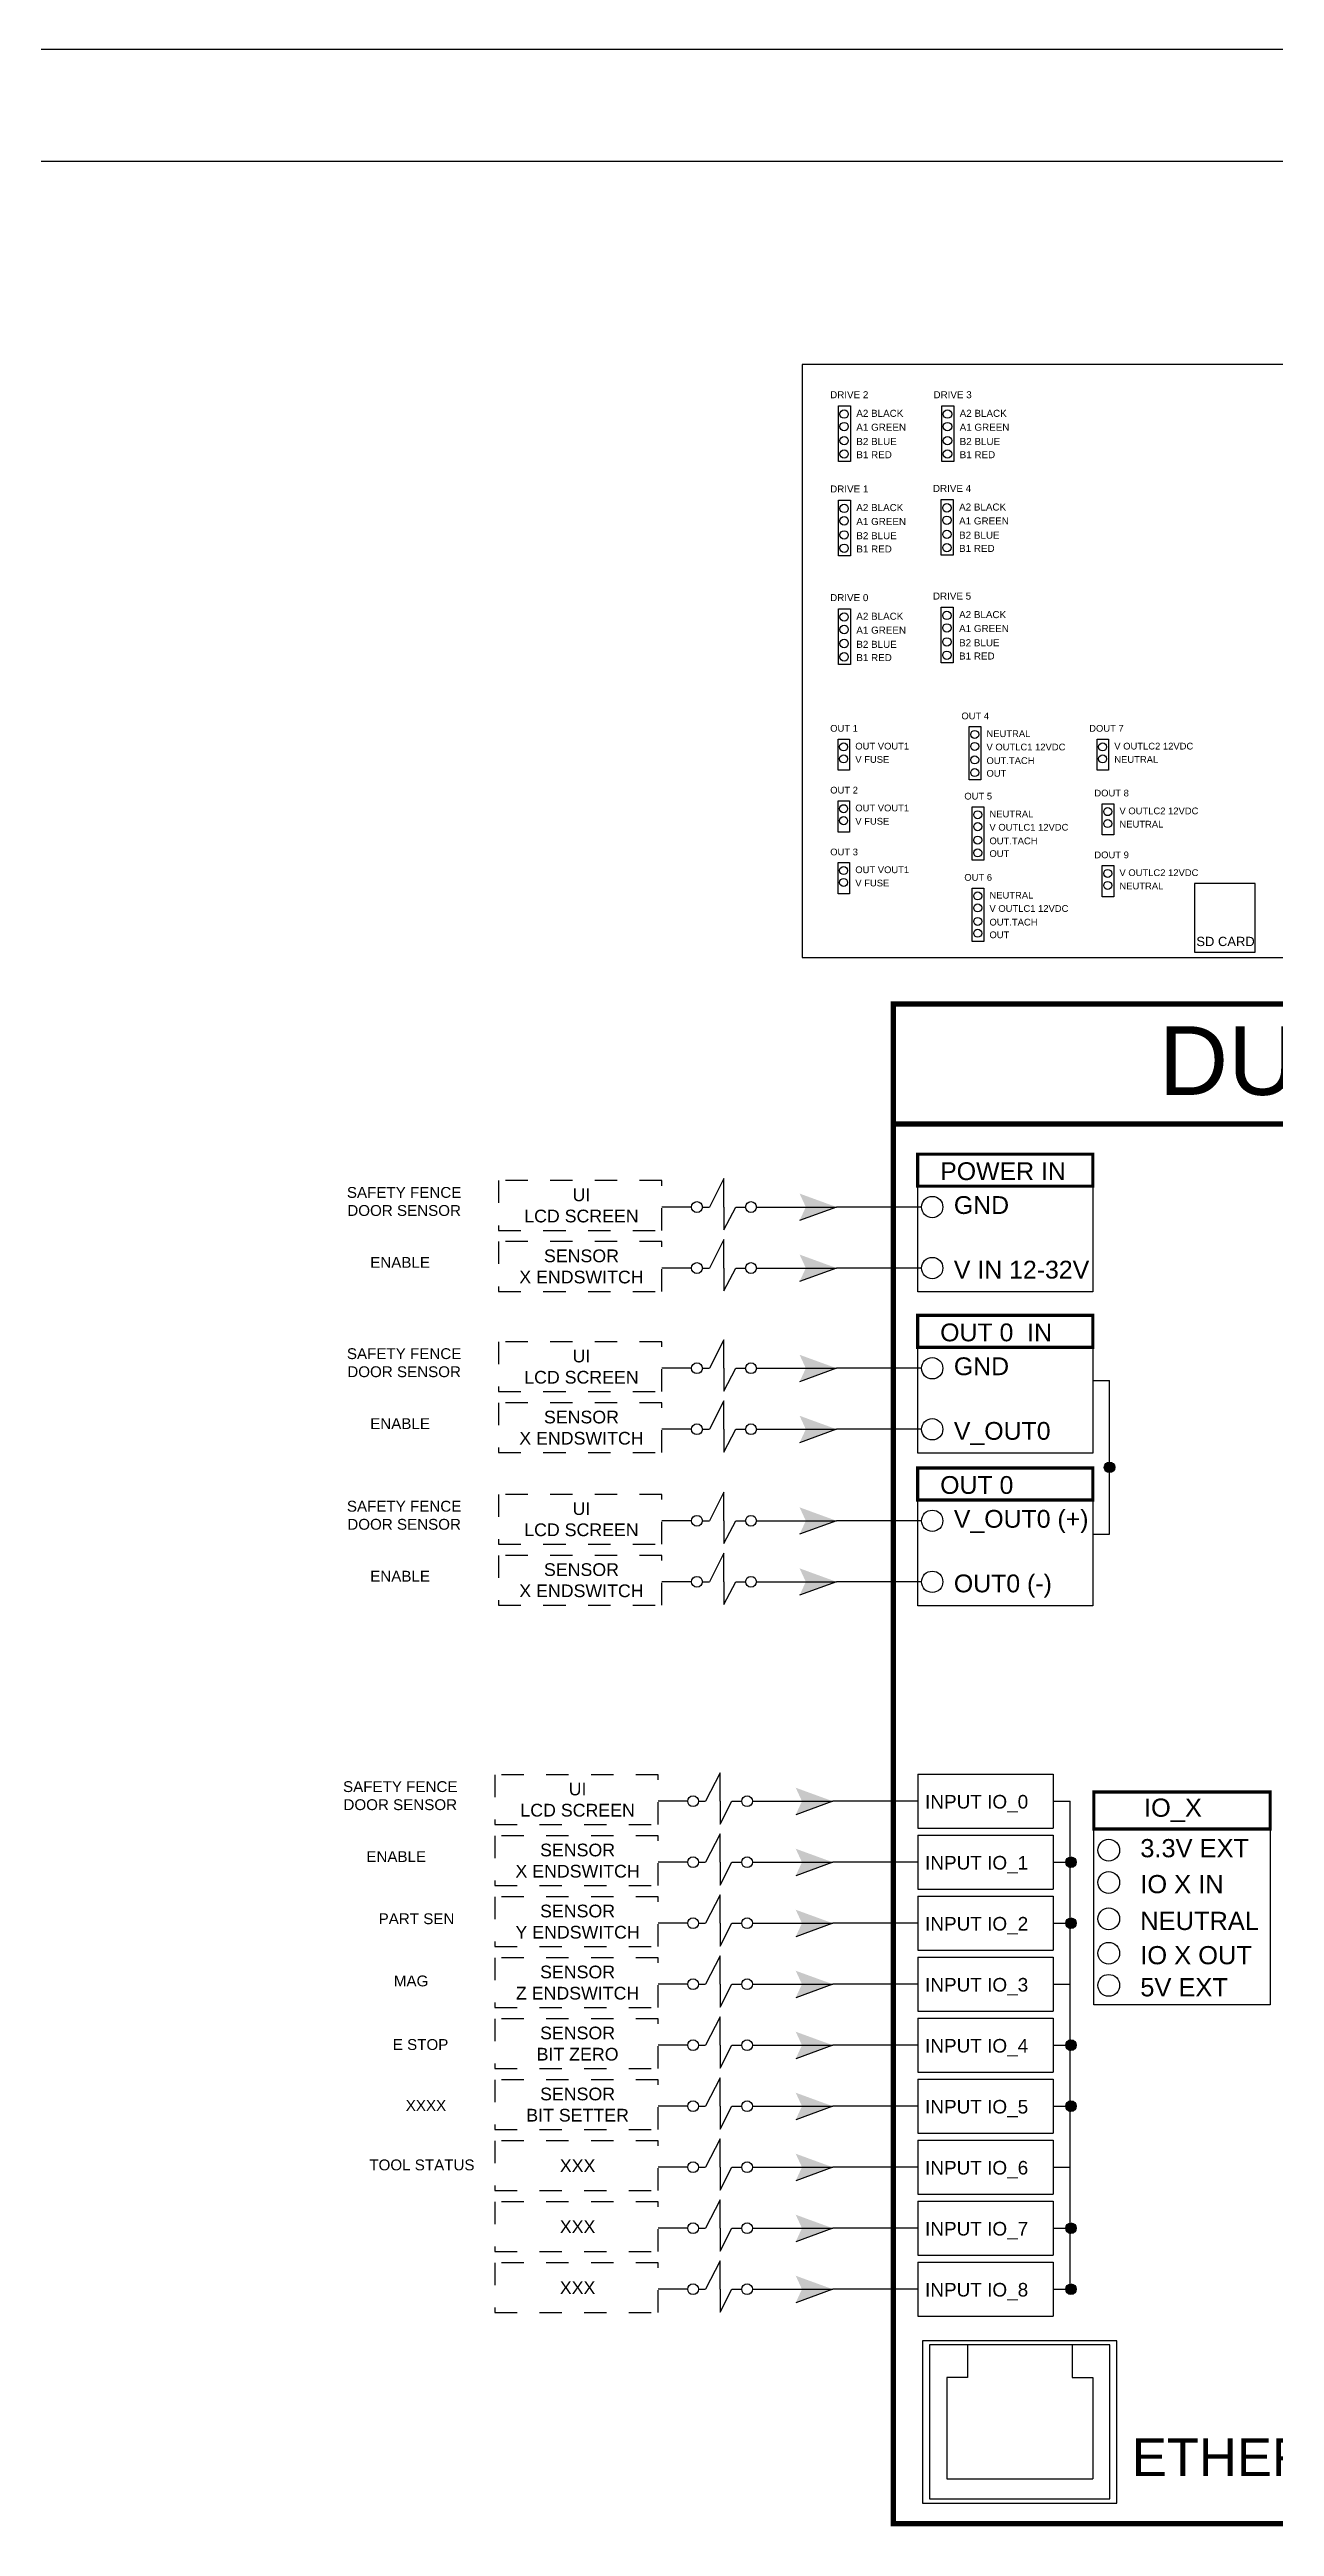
# Model space of a CAD drawing. Header units: inches. Extents: x 0 to 34.5, y 0 to 23.
# Drawn here: x 10.71 to 16.18, y 11.92 to 23 of the extents above; entities that cross this region are included whole.
import ezdxf
from ezdxf.enums import TextEntityAlignment as Align

# ---------------------------------------------------------------- set-up
doc = ezdxf.new("R2010")
doc.units = ezdxf.units.IN
doc.header["$MEASUREMENT"] = 0
doc.linetypes.add('ACAD_ISO03W100', pattern=[30, 12, -18])
doc.linetypes.add('DOTS', pattern=[0.1, 0.05, -0.05])
for name, color, linetype in [('BDYFRM', 7, 'Continuous'), ('TEMPLATE', 5, 'Continuous'), ('Title Block', 7, 'Continuous')]:
    doc.layers.add(name, color=color, linetype=linetype)
doc.styles.add('ISO Proportional', font='isocp.shx')
doc.styles.get("Standard").update_dxf_attribs({"font": 'Arial.ttf'})

# ---------------------------------------------------------------- blocks, each defined once
blk = doc.blocks.new('DUET 3')
h = blk.add_hatch(color=256)
h.dxf.hatch_style = 1
h.paths.add_polyline_path([(2.0726, 3.8816), (1.9586, 3.9232), (1.9778, 3.8816), (1.9586, 3.84)])
h = blk.add_hatch(color=256)
h.dxf.hatch_style = 1
h.paths.add_polyline_path([(2.0726, 3.6934), (1.9586, 3.735), (1.9778, 3.6934), (1.9586, 3.6519)])
h = blk.add_hatch(color=256)
h.dxf.hatch_style = 1
h.paths.add_polyline_path([(2.0726, 3.3843), (1.9586, 3.4258), (1.9778, 3.3843), (1.9586, 3.3427)])
h = blk.add_hatch(color=256)
h.dxf.hatch_style = 1
h.paths.add_polyline_path([(2.0726, 3.1961), (1.9586, 3.2377), (1.9778, 3.1961), (1.9586, 3.1545)])
h = blk.add_hatch(color=256)
h.dxf.hatch_style = 1
h.paths.add_polyline_path([(2.0726, 2.9136), (1.9586, 2.9552), (1.9778, 2.9136), (1.9586, 2.872)])
h = blk.add_hatch(color=256)
h.dxf.hatch_style = 1
h.paths.add_polyline_path([(2.0726, 2.7254), (1.9586, 2.767), (1.9778, 2.7254), (1.9586, 2.6838)])
h = blk.add_hatch(color=256)
h.dxf.hatch_style = 1
h.paths.add_polyline_path([(2.0607, 2.0486), (1.9467, 2.0902), (1.9659, 2.0486), (1.9467, 2.007)])
h = blk.add_hatch(color=256)
h.dxf.hatch_style = 1
h.paths.add_polyline_path([(2.0607, 1.8604), (1.9467, 1.902), (1.9659, 1.8604), (1.9467, 1.8188)])
h = blk.add_hatch(color=256)
h.dxf.hatch_style = 1
h.paths.add_polyline_path([(2.0607, 1.6722), (1.9467, 1.7138), (1.9659, 1.6722), (1.9467, 1.6306)])
h = blk.add_hatch(color=256)
h.dxf.hatch_style = 1
h.paths.add_polyline_path([(2.0607, 1.4841), (1.9467, 1.5256), (1.9659, 1.4841), (1.9467, 1.4425)])
h = blk.add_hatch(color=256)
h.dxf.hatch_style = 1
h.paths.add_polyline_path([(2.0607, 1.2959), (1.9467, 1.3375), (1.9659, 1.2959), (1.9467, 1.2543)])
h = blk.add_hatch(color=256)
h.dxf.hatch_style = 1
h.paths.add_polyline_path([(2.0607, 1.1077), (1.9467, 1.1493), (1.9659, 1.1077), (1.9467, 1.0661)])
h = blk.add_hatch(color=256)
h.dxf.hatch_style = 1
h.paths.add_polyline_path([(2.0607, 0.9195), (1.9467, 0.9611), (1.9659, 0.9195), (1.9467, 0.8779)])
h = blk.add_hatch(color=256)
h.dxf.hatch_style = 1
h.paths.add_polyline_path([(2.0607, 0.7313), (1.9467, 0.7729), (1.9659, 0.7313), (1.9467, 0.6897)])
h = blk.add_hatch(color=256)
h.dxf.hatch_style = 1
h.paths.add_polyline_path([(2.0607, 0.5431), (1.9467, 0.5847), (1.9659, 0.5431), (1.9467, 0.5015)])
at = {"layer": 'BDYFRM', "linetype": 'Continuous'}
for points in [[(2.9312, 3.0785, 1), (2.8986, 3.0785, 1)], [(2.8121, 1.8604, 1), (2.7795, 1.8604, 1)], [(2.8121, 1.6722, 1), (2.7795, 1.6722, 1)], [(2.8121, 1.2959, 1), (2.7795, 1.2959, 1)], [(2.8121, 1.1077, 1), (2.7795, 1.1077, 1)], [(2.8121, 0.7313, 1), (2.7795, 0.7313, 1)], [(2.8121, 0.5431, 1), (2.7795, 0.5431, 1)]]:
    blk.add_hatch(color=7, dxfattribs=at).paths.add_polyline_path(points)
for p, q in [((1.6254, 3.8816), (1.534, 3.8816)), ((1.8254, 3.8816), (2.0726, 3.8816)), ((2.0726, 3.8816), (1.9586, 3.84)), ((2.3348, 3.8816), (2.0726, 3.8816)), ((1.6254, 3.6934), (1.534, 3.6934)), ((1.8254, 3.6934), (2.0726, 3.6934)), ((2.0726, 3.6934), (1.9586, 3.6519)), ((2.3348, 3.6934), (2.0726, 3.6934)), ((1.6254, 3.3843), (1.534, 3.3843)), ((1.8254, 3.3843), (2.0726, 3.3843)), ((2.0726, 3.3843), (1.9586, 3.3427)), ((2.3348, 3.3843), (2.0726, 3.3843)), ((1.6254, 3.1961), (1.534, 3.1961)), ((1.8254, 3.1961), (2.0726, 3.1961)), ((2.0726, 3.1961), (1.9586, 3.1545)), ((2.3348, 3.1961), (2.0726, 3.1961)), ((1.6254, 2.9136), (1.534, 2.9136)), ((1.8254, 2.9136), (2.0726, 2.9136)), ((2.0726, 2.9136), (1.9586, 2.872)), ((2.3348, 2.9136), (2.0726, 2.9136)), ((1.6254, 2.7254), (1.534, 2.7254)), ((1.8254, 2.7254), (2.0726, 2.7254)), ((2.0726, 2.7254), (1.9586, 2.6838)), ((2.3348, 2.7254), (2.0726, 2.7254)), ((1.6135, 2.0486), (1.5221, 2.0486)), ((1.8135, 2.0486), (2.0607, 2.0486)), ((2.0607, 2.0486), (1.9467, 2.007)), ((2.3229, 2.0486), (2.0607, 2.0486)), ((1.6135, 1.8604), (1.5221, 1.8604)), ((1.8135, 1.8604), (2.0607, 1.8604)), ((2.0607, 1.8604), (1.9467, 1.8188)), ((2.3229, 1.8604), (2.0607, 1.8604)), ((1.6135, 1.6722), (1.5221, 1.6722)), ((1.8135, 1.6722), (2.0607, 1.6722)), ((2.0607, 1.6722), (1.9467, 1.6306)), ((2.3229, 1.6722), (2.0607, 1.6722)), ((1.6135, 1.4841), (1.5221, 1.4841)), ((1.8135, 1.4841), (2.0607, 1.4841)), ((2.0607, 1.4841), (1.9467, 1.4425)), ((2.3229, 1.4841), (2.0607, 1.4841)), ((1.6135, 1.2959), (1.5221, 1.2959)), ((1.8135, 1.2959), (2.0607, 1.2959)), ((2.0607, 1.2959), (1.9467, 1.2543)), ((2.3229, 1.2959), (2.0607, 1.2959)), ((1.6135, 1.1077), (1.5221, 1.1077)), ((1.8135, 1.1077), (2.0607, 1.1077)), ((2.0607, 1.1077), (1.9467, 1.0661)), ((2.3229, 1.1077), (2.0607, 1.1077)), ((1.6135, 0.9195), (1.5221, 0.9195)), ((1.8135, 0.9195), (2.0607, 0.9195)), ((2.0607, 0.9195), (1.9467, 0.8779)), ((2.3229, 0.9195), (2.0607, 0.9195)), ((1.6135, 0.7313), (1.5221, 0.7313)), ((1.8135, 0.7313), (2.0607, 0.7313)), ((2.0607, 0.7313), (1.9467, 0.6897)), ((2.3229, 0.7313), (2.0607, 0.7313)), ((1.6135, 0.5431), (1.5221, 0.5431)), ((1.8135, 0.5431), (2.0607, 0.5431)), ((2.0607, 0.5431), (1.9467, 0.5015)), ((2.3229, 0.5431), (2.0607, 0.5431))]:
    blk.add_line(p, q)
for points in [[(1.9664, 4.6517), (5.2665, 4.6517), (5.2665, 6.4809), (1.9664, 6.4809)], [(2.0782, 6.3532), (2.1154, 6.3532), (2.1154, 6.1815), (2.0782, 6.1815)], [(2.3971, 6.3532), (2.4343, 6.3532), (2.4343, 6.1815), (2.3971, 6.1815)], [(2.0782, 6.0624), (2.1154, 6.0624), (2.1154, 5.8907), (2.0782, 5.8907)], [(2.3953, 6.0642), (2.4325, 6.0642), (2.4325, 5.8925), (2.3953, 5.8925)], [(2.3953, 5.7322), (2.4325, 5.7322), (2.4325, 5.5605), (2.3953, 5.5605)], [(2.0782, 5.7273), (2.1154, 5.7273), (2.1154, 5.5556), (2.0782, 5.5556)], [(2.4821, 5.3638), (2.5176, 5.3638), (2.5176, 5.1994), (2.4821, 5.1994)], [(2.0774, 5.3255), (2.113, 5.3255), (2.113, 5.2292), (2.0774, 5.2292)], [(2.8764, 5.3255), (2.912, 5.3255), (2.912, 5.2292), (2.8764, 5.2292)], [(2.0774, 5.1348), (2.113, 5.1348), (2.113, 5.0386), (2.0774, 5.0386)], [(2.8923, 5.1257), (2.9279, 5.1257), (2.9279, 5.0295), (2.8923, 5.0295)], [(2.4912, 5.1162), (2.5268, 5.1162), (2.5268, 4.9519), (2.4912, 4.9519)], [(2.0774, 4.9441), (2.113, 4.9441), (2.113, 4.8479), (2.0774, 4.8479)], [(2.8923, 4.9351), (2.9279, 4.9351), (2.9279, 4.8388), (2.8923, 4.8388)], [(2.4912, 4.8656), (2.5268, 4.8656), (2.5268, 4.7013), (2.4912, 4.7013)], [(3.1773, 4.6676), (3.3644, 4.6676), (3.3644, 4.88), (3.1773, 4.88)], [(2.3229, 3.9459), (2.8631, 3.9459), (2.8631, 3.6196), (2.3229, 3.6196)], [(2.3229, 3.4485), (2.8631, 3.4485), (2.8631, 3.1223), (2.3229, 3.1223)], [(2.3229, 2.9778), (2.8631, 2.9778), (2.8631, 2.6516), (2.3229, 2.6516)], [(2.8664, 1.9631), (3.4102, 1.9631), (3.4102, 1.4199), (2.8664, 1.4199)]]:
    blk.add_lwpolyline(points, close=True)
at = {"linetype": 'Continuous'}
for points, const_width in [([(4.9391, 4.1381), (2.2477, 4.1381), (2.2477, 4.5077), (4.9391, 4.5077)], 0.0167), ([(2.3229, 3.9459), (2.8631, 3.9459), (2.8631, 4.0448), (2.3229, 4.0448)], 0.01), ([(2.3229, 3.4485), (2.8631, 3.4485), (2.8631, 3.5474), (2.3229, 3.5474)], 0.01), ([(2.3229, 2.9778), (2.8631, 2.9778), (2.8631, 3.0767), (2.3229, 3.0767)], 0.01), ([(2.8664, 1.9631), (3.4102, 1.9631), (3.4102, 2.077), (2.8664, 2.077)], 0.01)]:
    blk.add_lwpolyline(points, close=True, dxfattribs=dict(at, const_width=const_width))
at = {"linetype": 'DOTS'}
for points in [[(1.0301, 3.8095), (1.534, 3.8095), (1.534, 3.9631), (1.0301, 3.9631)], [(1.0301, 3.6213), (1.534, 3.6213), (1.534, 3.7749), (1.0301, 3.7749)], [(1.0301, 3.3121), (1.534, 3.3121), (1.534, 3.4657), (1.0301, 3.4657)], [(1.0301, 3.1239), (1.534, 3.1239), (1.534, 3.2775), (1.0301, 3.2775)], [(1.0301, 2.8414), (1.534, 2.8414), (1.534, 2.995), (1.0301, 2.995)], [(1.0301, 2.6532), (1.534, 2.6532), (1.534, 2.8068), (1.0301, 2.8068)], [(1.0182, 1.9764), (1.5221, 1.9764), (1.5221, 2.13), (1.0182, 2.13)], [(1.0182, 1.7882), (1.5221, 1.7882), (1.5221, 1.9418), (1.0182, 1.9418)], [(1.0182, 1.6001), (1.5221, 1.6001), (1.5221, 1.7537), (1.0182, 1.7537)], [(1.0182, 1.4119), (1.5221, 1.4119), (1.5221, 1.5655), (1.0182, 1.5655)], [(1.0182, 1.2237), (1.5221, 1.2237), (1.5221, 1.3773), (1.0182, 1.3773)], [(1.0182, 1.0355), (1.5221, 1.0355), (1.5221, 1.1891), (1.0182, 1.1891)], [(1.0182, 0.8473), (1.5221, 0.8473), (1.5221, 1.0009), (1.0182, 1.0009)], [(1.0182, 0.6591), (1.5221, 0.6591), (1.5221, 0.8128), (1.0182, 0.8128)], [(1.0182, 0.471), (1.5221, 0.471), (1.5221, 0.6246), (1.0182, 0.6246)]]:
    blk.add_lwpolyline(points, close=True, dxfattribs=at)
for centre, radius in [((2.0959, 6.3278), 0.013), ((2.0959, 6.2893), 0.013), ((2.4148, 6.3278), 0.013), ((2.4148, 6.2893), 0.013), ((2.0959, 6.2459), 0.013), ((2.0959, 6.2048), 0.013), ((2.4148, 6.2459), 0.013), ((2.4148, 6.2048), 0.013), ((2.0959, 6.037), 0.013), ((2.4131, 6.0388), 0.013), ((2.0959, 5.9985), 0.013), ((2.0959, 5.9551), 0.013), ((2.4131, 6.0003), 0.013), ((2.4131, 5.9569), 0.013), ((2.0959, 5.914), 0.013), ((2.4131, 5.9158), 0.013), ((2.0959, 5.7019), 0.013), ((2.0959, 5.6634), 0.013), ((2.4131, 5.7068), 0.013), ((2.4131, 5.6683), 0.013), ((2.0959, 5.62), 0.013), ((2.0959, 5.5789), 0.013), ((2.4131, 5.6249), 0.013), ((2.4131, 5.5838), 0.013), ((2.499, 5.3395), 0.0124), ((2.0944, 5.3012), 0.0124), ((2.0944, 5.2643), 0.0124), ((2.499, 5.3026), 0.0124), ((2.499, 5.2611), 0.0124), ((2.8934, 5.3012), 0.0124), ((2.8934, 5.2643), 0.0124), ((2.499, 5.2218), 0.0124), ((2.0944, 5.1105), 0.0124), ((2.0944, 5.0736), 0.0124), ((2.5082, 5.0919), 0.0124), ((2.5082, 5.0551), 0.0124), ((2.9092, 5.1014), 0.0124), ((2.9092, 5.0646), 0.0124), ((2.5082, 5.0135), 0.0124), ((2.5082, 4.9742), 0.0124), ((2.0944, 4.9198), 0.0124), ((2.0944, 4.883), 0.0124), ((2.9092, 4.9107), 0.0124), ((2.5082, 4.8413), 0.0124), ((2.5082, 4.8044), 0.0124), ((2.9092, 4.8739), 0.0124), ((2.5082, 4.7629), 0.0124), ((2.5082, 4.7262), 0.0124), ((2.3677, 3.8816), 0.0329), ((2.3677, 3.6934), 0.0329), ((2.3677, 3.3843), 0.0329), ((2.3677, 3.1961), 0.0329), ((2.3677, 2.9136), 0.0329), ((2.3677, 2.7254), 0.0329), ((2.9122, 1.8974), 0.0336), ((2.9122, 1.7979), 0.0336), ((2.9122, 1.6857), 0.0336), ((2.9122, 1.5795), 0.0336), ((2.9122, 1.4805), 0.0336)]:
    blk.add_circle(centre, radius)
at = {"color": 7}
for centre in [(1.642, 3.8816), (1.8087, 3.8816), (1.642, 3.6934), (1.8087, 3.6934), (1.642, 3.3843), (1.8087, 3.3843), (1.642, 3.1961), (1.8087, 3.1961), (1.642, 2.9136), (1.8087, 2.9136), (1.642, 2.7254), (1.8087, 2.7254), (1.6301, 2.0486), (1.7968, 2.0486), (1.6301, 1.8604), (1.7968, 1.8604), (1.6301, 1.6722), (1.7968, 1.6722), (1.6301, 1.4841), (1.7968, 1.4841), (1.6301, 1.2959), (1.7968, 1.2959), (1.6301, 1.1077), (1.7968, 1.1077), (1.6301, 0.9195), (1.7968, 0.9195), (1.6301, 0.7313), (1.7968, 0.7313), (1.6301, 0.5431), (1.7968, 0.5431)]:
    blk.add_circle(centre, 0.0167, dxfattribs=at)
at = {"layer": 'BDYFRM', "color": 7, "linetype": 'Continuous'}
for p, q in [((1.7254, 3.9696), (1.6802, 3.8816)), ((1.7254, 3.8816), (1.7254, 3.9696)), ((1.6587, 3.8816), (1.6802, 3.8816)), ((1.7254, 3.8816), (1.7254, 3.8112)), ((1.7254, 3.8112), (1.7615, 3.8816)), ((1.7615, 3.8816), (1.792, 3.8816)), ((1.7254, 3.7814), (1.6802, 3.6934)), ((1.7254, 3.6934), (1.7254, 3.7814)), ((1.6587, 3.6934), (1.6802, 3.6934)), ((1.7254, 3.6934), (1.7254, 3.6231)), ((1.7254, 3.6231), (1.7615, 3.6934)), ((1.7615, 3.6934), (1.792, 3.6934)), ((1.7254, 3.4722), (1.6802, 3.3843)), ((1.7254, 3.3843), (1.7254, 3.4722)), ((1.6587, 3.3843), (1.6802, 3.3843)), ((1.7254, 3.3843), (1.7254, 3.3139)), ((1.7254, 3.3139), (1.7615, 3.3843)), ((1.7615, 3.3843), (1.792, 3.3843)), ((2.8631, 3.3462), (2.9149, 3.3462)), ((2.9149, 2.8729), (2.9149, 3.3462)), ((1.7254, 3.284), (1.6802, 3.1961)), ((1.7254, 3.1961), (1.7254, 3.284)), ((1.6587, 3.1961), (1.6802, 3.1961)), ((1.7254, 3.1961), (1.7254, 3.1257)), ((1.7254, 3.1257), (1.7615, 3.1961)), ((1.7615, 3.1961), (1.792, 3.1961)), ((1.7254, 3.0015), (1.6802, 2.9136)), ((1.7254, 2.9136), (1.7254, 3.0015)), ((1.6587, 2.9136), (1.6802, 2.9136)), ((1.7254, 2.9136), (1.7254, 2.8432)), ((1.7254, 2.8432), (1.7615, 2.9136)), ((1.7615, 2.9136), (1.792, 2.9136)), ((2.8631, 2.8729), (2.9149, 2.8729)), ((1.7254, 2.8134), (1.6802, 2.7254)), ((1.7254, 2.7254), (1.7254, 2.8134)), ((1.6587, 2.7254), (1.6802, 2.7254)), ((1.7254, 2.7254), (1.7254, 2.655)), ((1.7254, 2.655), (1.7615, 2.7254)), ((1.7615, 2.7254), (1.792, 2.7254)), ((1.7135, 2.1366), (1.6683, 2.0486)), ((1.7135, 2.0486), (1.7135, 2.1366)), ((2.3229, 2.1322), (2.7411, 2.1322)), ((2.3229, 2.1322), (2.3229, 1.965)), ((2.7411, 2.1322), (2.7411, 1.965)), ((1.6468, 2.0486), (1.6683, 2.0486)), ((1.7135, 2.0486), (1.7135, 1.9782)), ((1.7135, 1.9782), (1.7496, 2.0486)), ((1.7496, 2.0486), (1.7801, 2.0486)), ((2.7411, 2.0486), (2.7929, 2.0486)), ((2.7929, 1.6722), (2.7929, 2.0486)), ((1.7135, 1.9484), (1.6683, 1.8604)), ((1.7135, 1.8604), (1.7135, 1.9484)), ((2.3229, 1.965), (2.7411, 1.965)), ((2.3229, 1.9441), (2.7411, 1.9441)), ((2.3229, 1.9441), (2.3229, 1.7768)), ((2.7411, 1.9441), (2.7411, 1.7768)), ((1.6468, 1.8604), (1.6683, 1.8604)), ((1.7135, 1.8604), (1.7135, 1.79)), ((1.7135, 1.79), (1.7496, 1.8604)), ((1.7496, 1.8604), (1.7801, 1.8604)), ((2.7411, 1.8604), (2.7929, 1.8604)), ((2.7929, 1.4841), (2.7929, 1.8604)), ((1.7135, 1.7602), (1.6683, 1.6722)), ((1.7135, 1.6722), (1.7135, 1.7602)), ((2.3229, 1.7768), (2.7411, 1.7768)), ((2.3229, 1.7559), (2.3229, 1.5886)), ((2.3229, 1.7559), (2.7411, 1.7559)), ((2.7411, 1.7559), (2.7411, 1.5886)), ((1.6468, 1.6722), (1.6683, 1.6722)), ((1.7135, 1.6722), (1.7135, 1.6019)), ((1.7135, 1.6019), (1.7496, 1.6722)), ((1.7496, 1.6722), (1.7801, 1.6722)), ((2.7411, 1.6722), (2.7929, 1.6722)), ((1.7135, 1.572), (1.6683, 1.4841)), ((1.7135, 1.4841), (1.7135, 1.572)), ((2.3229, 1.5886), (2.7411, 1.5886)), ((2.3229, 1.5677), (2.3229, 1.4004)), ((2.3229, 1.5677), (2.7411, 1.5677)), ((2.7411, 1.5677), (2.7411, 1.4004)), ((1.6468, 1.4841), (1.6683, 1.4841)), ((1.7135, 1.4841), (1.7135, 1.4137)), ((1.7135, 1.4137), (1.7496, 1.4841)), ((1.7496, 1.4841), (1.7801, 1.4841)), ((2.7411, 1.4841), (2.7929, 1.4841)), ((2.7929, 1.1077), (2.7929, 1.4841)), ((1.7135, 1.3838), (1.6683, 1.2959)), ((1.7135, 1.2959), (1.7135, 1.3838)), ((2.3229, 1.4004), (2.7411, 1.4004)), ((2.3229, 1.3795), (2.7411, 1.3795)), ((2.3229, 1.3795), (2.3229, 1.2122)), ((2.7411, 1.3795), (2.7411, 1.2122)), ((1.6468, 1.2959), (1.6683, 1.2959)), ((1.7135, 1.2959), (1.7135, 1.2255)), ((1.7135, 1.2255), (1.7496, 1.2959)), ((1.7496, 1.2959), (1.7801, 1.2959)), ((2.7411, 1.2959), (2.7929, 1.2959)), ((2.7929, 0.9195), (2.7929, 1.2959)), ((1.7135, 1.1957), (1.6683, 1.1077)), ((1.7135, 1.1077), (1.7135, 1.1957)), ((2.3229, 1.2122), (2.7411, 1.2122)), ((2.3229, 1.1913), (2.3229, 1.0241)), ((2.3229, 1.1913), (2.7411, 1.1913)), ((2.7411, 1.1913), (2.7411, 1.0241)), ((1.6468, 1.1077), (1.6683, 1.1077)), ((1.7135, 1.1077), (1.7135, 1.0373)), ((1.7135, 1.0373), (1.7496, 1.1077)), ((1.7496, 1.1077), (1.7801, 1.1077)), ((2.7411, 1.1077), (2.7929, 1.1077)), ((1.7135, 1.0075), (1.6683, 0.9195)), ((1.7135, 0.9195), (1.7135, 1.0075)), ((2.3229, 1.0241), (2.7411, 1.0241)), ((2.3229, 1.0031), (2.3229, 0.8359)), ((2.3229, 1.0031), (2.7411, 1.0031)), ((2.7411, 1.0031), (2.7411, 0.8359)), ((1.6468, 0.9195), (1.6683, 0.9195)), ((1.7135, 0.9195), (1.7135, 0.8491)), ((1.7135, 0.8491), (1.7496, 0.9195)), ((1.7496, 0.9195), (1.7801, 0.9195)), ((2.7411, 0.9195), (2.7929, 0.9195)), ((2.7929, 0.5431), (2.7929, 0.9195)), ((1.7135, 0.8193), (1.6683, 0.7313)), ((1.7135, 0.7313), (1.7135, 0.8193)), ((2.3229, 0.8359), (2.7411, 0.8359)), ((2.3229, 0.815), (2.7411, 0.815)), ((2.3229, 0.815), (2.3229, 0.6477)), ((2.7411, 0.815), (2.7411, 0.6477)), ((1.6468, 0.7313), (1.6683, 0.7313)), ((1.7135, 0.7313), (1.7135, 0.6609)), ((1.7135, 0.6609), (1.7496, 0.7313)), ((1.7496, 0.7313), (1.7801, 0.7313)), ((2.7411, 0.7313), (2.7929, 0.7313)), ((1.7135, 0.6311), (1.6683, 0.5431)), ((1.7135, 0.5431), (1.7135, 0.6311)), ((2.3229, 0.6477), (2.7411, 0.6477)), ((2.3229, 0.6268), (2.3229, 0.4595)), ((2.3229, 0.6268), (2.7411, 0.6268)), ((2.7411, 0.6268), (2.7411, 0.4595)), ((1.6468, 0.5431), (1.6683, 0.5431)), ((1.7135, 0.5431), (1.7135, 0.4728)), ((1.7135, 0.4728), (1.7496, 0.5431)), ((1.7496, 0.5431), (1.7801, 0.5431)), ((2.7411, 0.5431), (2.7929, 0.5431)), ((2.3229, 0.4595), (2.7411, 0.4595))]:
    blk.add_line(p, q, dxfattribs=at)
at = {"layer": 'BDYFRM', "color": 7, "const_width": 0.0167}
blk.add_lwpolyline([(2.2477, 4.1381), (4.9391, 4.1381), (4.9391, -0.1805), (2.2477, -0.1805)], close=True, dxfattribs=at)
at = {"layer": 'BDYFRM', "color": 7, "linetype": 'Continuous'}
for centre in [(2.9149, 3.0785), (2.7958, 1.8604), (2.7958, 1.6722), (2.7958, 1.2959), (2.7958, 1.1077), (2.7958, 0.7313), (2.7958, 0.5431)]:
    blk.add_circle(centre, 0.0163, dxfattribs=at)
at = {"layer": 'TEMPLATE', "color": 7}
for p, q in [((2.9376, 0.384), (2.338, 0.384)), ((2.338, 0.384), (2.338, -0.1168)), ((2.9376, -0.1168), (2.9376, 0.384)), ((2.9158, 0.371), (2.3597, 0.371)), ((2.3597, 0.371), (2.3597, -0.1038)), ((2.4762, 0.371), (2.4762, 0.2709)), ((2.7994, 0.371), (2.7994, 0.2709)), ((2.9158, -0.1038), (2.9158, 0.371)), ((2.4762, 0.2709), (2.4128, 0.2709)), ((2.4128, 0.2709), (2.4128, -0.0414)), ((2.7994, 0.2709), (2.8628, 0.2709)), ((2.8628, 0.2709), (2.8628, -0.0414)), ((2.4128, -0.0414), (2.8628, -0.0414)), ((2.338, -0.1168), (2.9376, -0.1168)), ((2.3597, -0.1038), (2.9158, -0.1038))]:
    blk.add_line(p, q, dxfattribs=at)
at = {"attachment_point": 1}
for s, width, gutter_width, heights, insert, char_height in [('DRIVE 2', 1.139546, 1, [0], (2.0528, 6.3984), 0.02171), ('DRIVE 3', 1.139546, 1, [0], (2.3716, 6.3984), 0.02171), ('DRIVE 1', 1.139546, 1, [0], (2.0528, 6.1077), 0.02171), ('DRIVE 4', 1.139546, 1, [0], (2.3699, 6.1094), 0.02171), ('DRIVE 0', 1.139546, 1, [0], (2.0528, 5.7725), 0.02171), ('DRIVE 5', 1.436945, 1, [0.2248], (2.3699, 5.7774), 0.02171), ('OUT 1', 1.436945, 1, [0.2248], (2.0531, 5.3688), 0.02078), ('OUT 4', 1.436945, 1, [0.2248], (2.4577, 5.4071), 0.02078), ('DOUT 7', 1.436945, 1, [0.2248], (2.852, 5.3688), 0.02078), ('OUT 2', 1.436945, 1, [0.2248], (2.0531, 5.1781), 0.02078), ('OUT 5', 1.436945, 1, [0.2248], (2.4668, 5.1596), 0.02078), ('DOUT 8', 1.436945, 1, [0.2248], (2.8679, 5.1691), 0.02078), ('OUT 3', 1.436945, 1, [0.2248], (2.0531, 4.9874), 0.02078), ('DOUT 9', 1.436945, 1, [0.2248], (2.8679, 4.9784), 0.02078), ('OUT 6', 1.436945, 1, [0.2248], (2.4668, 4.9089), 0.02078), ('\\pxqc;DUET 3', 2.691409, 1.0604, [0.3016], (2.2477, 4.4396), 0.212075), ('POWER IN', 0.382827, 1, [0.116], (2.3923, 4.0197), 0.05489), ('OUT 0  IN', 0.382827, 1, [0.116], (2.3923, 3.5223), 0.05489), ('OUT 0 ', 0.382827, 1, [0.116], (2.3923, 3.0516), 0.05489), ('IO_X', 0.209511, 1, [0.1156], (3.021, 2.0568), 0.05612)]:
    blk.add_mtext_dynamic_manual_height_columns(s, width=width, gutter_width=gutter_width, heights=heights, dxfattribs=dict(at, insert=insert, char_height=char_height))
for s, insert, char_height, width in [('A2 BLACK', (2.1336, 6.3411), 0.02171, 0.157059), ('A1 GREEN', (2.1336, 6.2982), 0.02171, 0.195956), ('A2 BLACK', (2.4525, 6.3411), 0.02171, 0.157059), ('A1 GREEN', (2.4525, 6.2982), 0.02171, 0.195956), ('A2 BLACK', (2.1336, 6.0503), 0.02171, 0.157059), ('A2 BLACK', (2.4507, 6.052), 0.02171, 0.157059), ('A1 GREEN', (2.1336, 6.0074), 0.02171, 0.195956), ('A1 GREEN', (2.4507, 6.0091), 0.02171, 0.195956), ('A2 BLACK', (2.1336, 5.7151), 0.02171, 0.157059), ('A1 GREEN', (2.1336, 5.6722), 0.02171, 0.195956), ('A2 BLACK', (2.4507, 5.7201), 0.02171, 0.157059), ('A1 GREEN', (2.4507, 5.6772), 0.02171, 0.195956), ('NEUTRAL', (2.5351, 5.3522), 0.02078, 0.150361), ('V FUSE', (2.1305, 5.2728), 0.02078, 0.1876), ('OUT VOUT1', (2.1305, 5.3139), 0.02078, 0.263666), ('V OUTLC1 12VDC', (2.5351, 5.3111), 0.02078, 0.286826), ('V OUTLC2 12VDC', (2.9294, 5.3139), 0.02078, 0.247439), ('NEUTRAL', (2.9294, 5.2728), 0.02078, 0.327461), ('OUT VOUT1', (2.1305, 5.1232), 0.02078, 0.263666), ('V FUSE', (2.1305, 5.0822), 0.02078, 0.1876), ('V OUTLC1 12VDC', (2.5443, 5.0636), 0.02078, 0.286826), ('NEUTRAL', (2.5443, 5.1046), 0.02078, 0.150361), ('V OUTLC2 12VDC', (2.9453, 5.1141), 0.02078, 0.247439), ('NEUTRAL', (2.9453, 5.0731), 0.02078, 0.327461), ('V FUSE', (2.1305, 4.8915), 0.02078, 0.1876), ('OUT VOUT1', (2.1305, 4.9325), 0.02078, 0.263666), ('V OUTLC2 12VDC', (2.9453, 4.9235), 0.02078, 0.247439), ('NEUTRAL', (2.5443, 4.854), 0.02078, 0.150361), ('NEUTRAL', (2.9453, 4.8824), 0.02078, 0.327461), ('V OUTLC1 12VDC', (2.5443, 4.813), 0.02078, 0.286826), ('GND', (2.4345, 3.9152), 0.05489, 0.4101), ('V IN 12-32V', (2.4345, 3.7159), 0.054887, 0.495509), ('GND', (2.4345, 3.4178), 0.05489, 0.4101), ('V_OUT0', (2.4345, 3.2185), 0.05489, 0.495509), ('V_OUT0 (+)', (2.4345, 2.9472), 0.05489, 0.4101), ('OUT0 (-)', (2.4345, 2.7479), 0.05489, 0.495509), ('3.3V EXT', (3.0096, 1.9318), 0.05612, 0.406055), ('IO X IN', (3.0096, 1.8209), 0.05612, 0.50662)]:
    blk.add_mtext(s, dxfattribs=dict(at, insert=insert, char_height=char_height, width=width))
for s, insert, char_height in [('B2 BLUE', (2.1336, 6.2543), 0.02171), ('B1 RED ', (2.1336, 6.2134), 0.02171), ('B2 BLUE', (2.4525, 6.2543), 0.02171), ('B1 RED ', (2.4525, 6.2134), 0.02171), ('B2 BLUE', (2.1336, 5.9635), 0.02171), ('B2 BLUE', (2.4507, 5.9653), 0.02171), ('B1 RED ', (2.1336, 5.9226), 0.02171), ('B1 RED ', (2.4507, 5.9244), 0.02171), ('B2 BLUE', (2.1336, 5.6284), 0.02171), ('B1 RED ', (2.1336, 5.5875), 0.02171), ('B2 BLUE', (2.4507, 5.6333), 0.02171), ('B1 RED ', (2.4507, 5.5924), 0.02171), ('OUT.TACH', (2.5351, 5.2691), 0.02078), ('OUT ', (2.5351, 5.23), 0.02078), ('OUT.TACH', (2.5443, 5.0216), 0.02078), ('OUT ', (2.5443, 4.9824), 0.02078), ('OUT.TACH', (2.5443, 4.7709), 0.02078), ('OUT ', (2.5443, 4.7318), 0.02078), ('NEUTRAL', (3.0096, 1.7074), 0.05612), ('IO X OUT ', (3.0096, 1.6017), 0.05612), ('5V EXT', (3.0096, 1.5027), 0.05612)]:
    blk.add_mtext(s, dxfattribs=dict(at, insert=insert, char_height=char_height))
at = {"linetype": 'ACAD_ISO03W100', "insert": (3.1825, 4.7153), "char_height": 0.02865, "attachment_point": 1}
blk.add_mtext_dynamic_manual_height_columns('SD CARD', width=1.459879, gutter_width=1, heights=[0], dxfattribs=at)
at = {"layer": 'BDYFRM', "color": 7, "linetype": 'Continuous'}
for s, insert, char_height, width, attachment_point in [('SAFETY FENCE DOOR SENSOR', (0.7387, 3.8986), 0.033455, 0.489273, 5), ('ENABLE', (0.7262, 3.7108), 0.03345, 0.489273, 5), ('SAFETY FENCE DOOR SENSOR', (0.7387, 3.4012), 0.033455, 0.489273, 5), ('ENABLE', (0.7262, 3.2134), 0.03345, 0.489273, 5), ('SAFETY FENCE DOOR SENSOR', (0.7387, 2.9305), 0.033455, 0.489273, 5), ('ENABLE', (0.7262, 2.7427), 0.03345, 0.489273, 5), ('SAFETY FENCE DOOR SENSOR', (0.7268, 2.0655), 0.033455, 0.489273, 5), ('INPUT IO_0', (2.3457, 2.0679), 0.04182, 0.425542, 1), ('ENABLE', (0.7143, 1.8777), 0.03345, 0.489273, 5), ('INPUT IO_1', (2.3457, 1.8797), 0.04182, 0.425542, 1), ('PART SEN', (0.7769, 1.6858), 0.03345, 0.489273, 5), ('INPUT IO_2', (2.3457, 1.6915), 0.04182, 0.425542, 1), ('MAG ', (0.7602, 1.4938), 0.03345, 0.489273, 5), ('INPUT IO_3', (2.3457, 1.5033), 0.04182, 0.425542, 1), ('E STOP', (0.7894, 1.2977), 0.03345, 0.489273, 5), ('INPUT IO_4', (2.3457, 1.3151), 0.04182, 0.425542, 1), ('XXXX', (0.8061, 1.1099), 0.03345, 0.489273, 5), ('INPUT IO_5', (2.3457, 1.127), 0.04182, 0.425542, 1), ('TOOL STATUS', (0.7936, 0.9263), 0.033455, 0.489273, 5), ('INPUT IO_6', (2.3457, 0.9388), 0.04182, 0.425542, 1), ('INPUT IO_7', (2.3457, 0.7506), 0.04182, 0.425542, 1), ('INPUT IO_8', (2.3457, 0.5624), 0.04182, 0.425542, 1)]:
    blk.add_mtext(s, dxfattribs=dict(at, insert=insert, char_height=char_height, width=width, attachment_point=attachment_point))
at = {"layer": 'BDYFRM', "color": 7, "linetype": 'DOTS', "char_height": 0.03921, "width": 0.57345, "attachment_point": 5}
for s, insert in [('UI\\PLCD SCREEN', (1.2857, 3.8863)), ('SENSOR\\PX ENDSWITCH', (1.2857, 3.6981)), ('UI\\PLCD SCREEN', (1.2857, 3.389)), ('SENSOR\\PX ENDSWITCH', (1.2857, 3.2008)), ('UI\\PLCD SCREEN', (1.2857, 2.9183)), ('SENSOR\\PX ENDSWITCH', (1.2857, 2.7301)), ('UI\\PLCD SCREEN', (1.2738, 2.0533)), ('SENSOR\\PX ENDSWITCH', (1.2738, 1.8651)), ('SENSOR\\PY ENDSWITCH', (1.2738, 1.6769)), ('SENSOR\\PZ ENDSWITCH', (1.2738, 1.4888)), ('SENSOR\\PBIT ZERO', (1.2738, 1.3006)), ('SENSOR \\PBIT SETTER', (1.2738, 1.1124)), ('XXX', (1.2738, 0.9242)), ('XXX', (1.2738, 0.736)), ('XXX', (1.2738, 0.5478))]:
    blk.add_mtext(s, dxfattribs=dict(at, insert=insert))
at = {"layer": 'TEMPLATE', "color": 7}
blk.add_text('ETHERNET', height=0.11607, dxfattribs=at).set_placement((2.9833, -0.0334))
blk = doc.blocks.new('Title Block')
at = {"layer": 'Title Block'}
for p, q in [((34.5, 23), (0, 23)), ((34, 22.5), (0.5, 22.5)), ((33, 22.5), (1.5, 22.5))]:
    blk.add_line(p, q, dxfattribs=at)
at = {"layer": 'Title Block', "style": 'ISO Proportional', "flags": 8}
for tag, p in [('DESIGNED_BY', (19.986, 2.419)), ('CHECKED_BY', (22.655, 2.419)), ('APPROVED_BY_DATE', (24.741, 2.419)), ('FILENAME', (27.911, 2.419)), ('DATE', (29.996, 2.419)), ('SCALE', (32.498, 2.419)), ('EDITION', (31.247, 0.75)), ('SHEET', (32.498, 0.75))]:
    blk.add_attdef(tag, text='', height=0.209, dxfattribs=at).set_placement(p, align=Align.MIDDLE_LEFT)
for tag, height, p in [('TITLE', 0.417, (30.038, 1.751)), ('OWNER', 0.417, (23.209, 1.003)), ('DRAWING_NUMBER', 0.25, (28.578, 0.917))]:
    blk.add_attdef(tag, text='', height=height, dxfattribs=at).set_placement(p, align=Align.MIDDLE)

msp = doc.modelspace()

# ---------------------------------------------------------------- block references
at = {"linetype": 'Continuous', "ltscale": 0.079}
msp.add_blockref('Title Block', (-0.004, -0.005), dxfattribs=at)
at = {"xscale": 1.449748448139349, "yscale": 1.449748448139349, "zscale": 1.449748448139349}
msp.add_blockref('DUET 3', (11.22, 12.191), dxfattribs=at)

doc.saveas('drawing.dxf')
